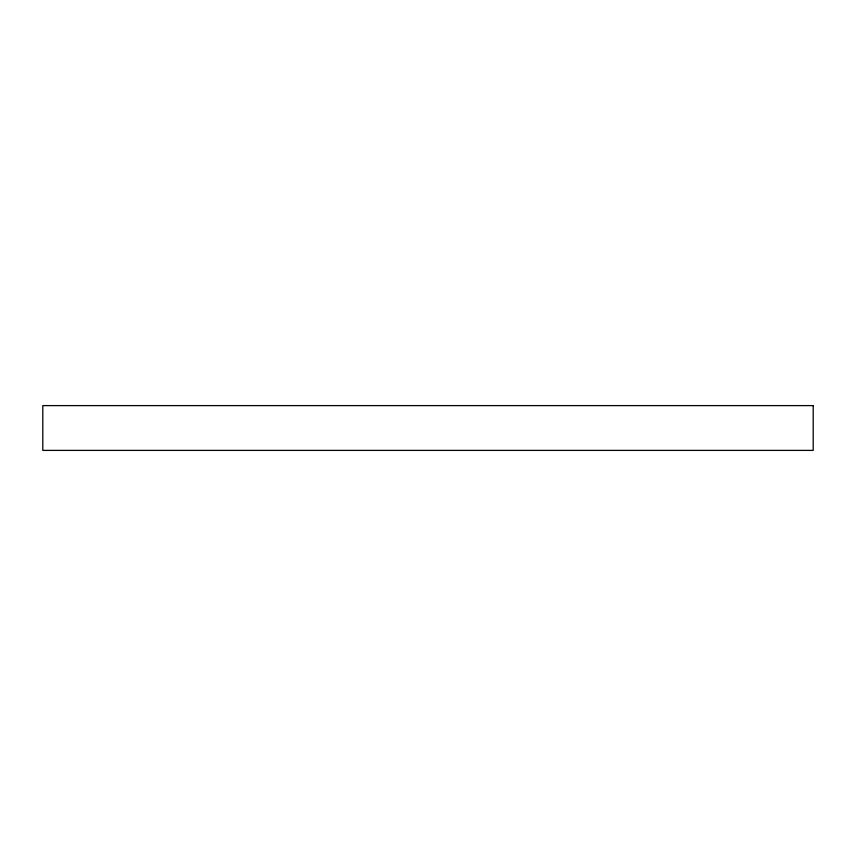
<?xml version="1.0" encoding="UTF-8"?>
<svg xmlns="http://www.w3.org/2000/svg" width="856" height="856" viewBox="0 0 856 856"><rect width="100%" height="100%" fill="white"/><g stroke="black" fill="none" stroke-linecap="round" stroke-linejoin="round"><path stroke-width="1.28" d="M813.2 405.605L42.8 405.605L42.8 450.395L813.2 450.395L813.2 405.605"/></g></svg>
